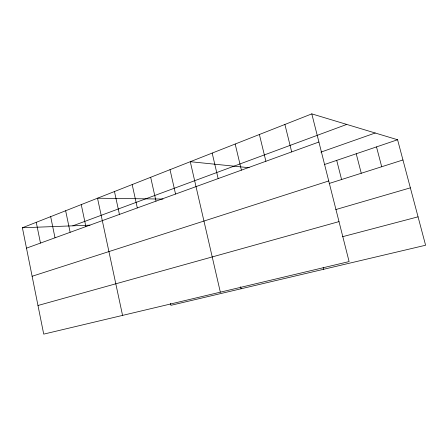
<?xml version="1.0" encoding="UTF-8"?>
<svg xmlns="http://www.w3.org/2000/svg" width="448" height="448" viewBox="0 0 448 448"><rect width="100%" height="100%" fill="white"/><g stroke="black" fill="none" stroke-linecap="round" stroke-linejoin="round"><path stroke-width="0.67" d="M311.802 113.876L349.098 261.587L43.719 334.124L22.4 227.769L311.802 113.876L397.583 139.754L425.6 245.235L170.912 305.318L170.481 303.358M72.794 225.831L346.763 124.421M26.488 248.153L318.914 142.022M320.902 152.135L375.217 133.006M324.386 164.556L397.583 139.754M32.122 276.259L328.742 180.964M329.162 183.484L402.954 159.97M335.748 209.574L410.357 187.846M37.979 305.491L339.007 221.609M342.597 236.69L418.057 216.832M22.4 227.769L89.981 225.165M162.982 199.069L97.513 198.206L122.562 315.398M249.144 167.72L190.277 161.7L220.338 292.174M376.505 146.894L381.702 166.74M356.227 153.765L361.262 173.258M336.706 160.378L341.583 179.525M323.193 267.333L323.674 269.282M284.894 124.466L291.687 151.906M259.386 134.506L265.888 161.269M235.178 144.032L241.41 170.15M212.173 153.087L218.148 178.595M240.615 286.77L241.08 288.764M170.022 169.674L175.549 194.057M150.674 177.285L155.999 201.146M132.177 184.565L137.312 207.934M114.47 191.537L119.431 214.418M81.25 204.607L85.887 226.593M65.649 210.75L70.134 232.31M50.663 216.647L55.009 237.804M36.254 222.314L40.471 243.079"/></g></svg>
